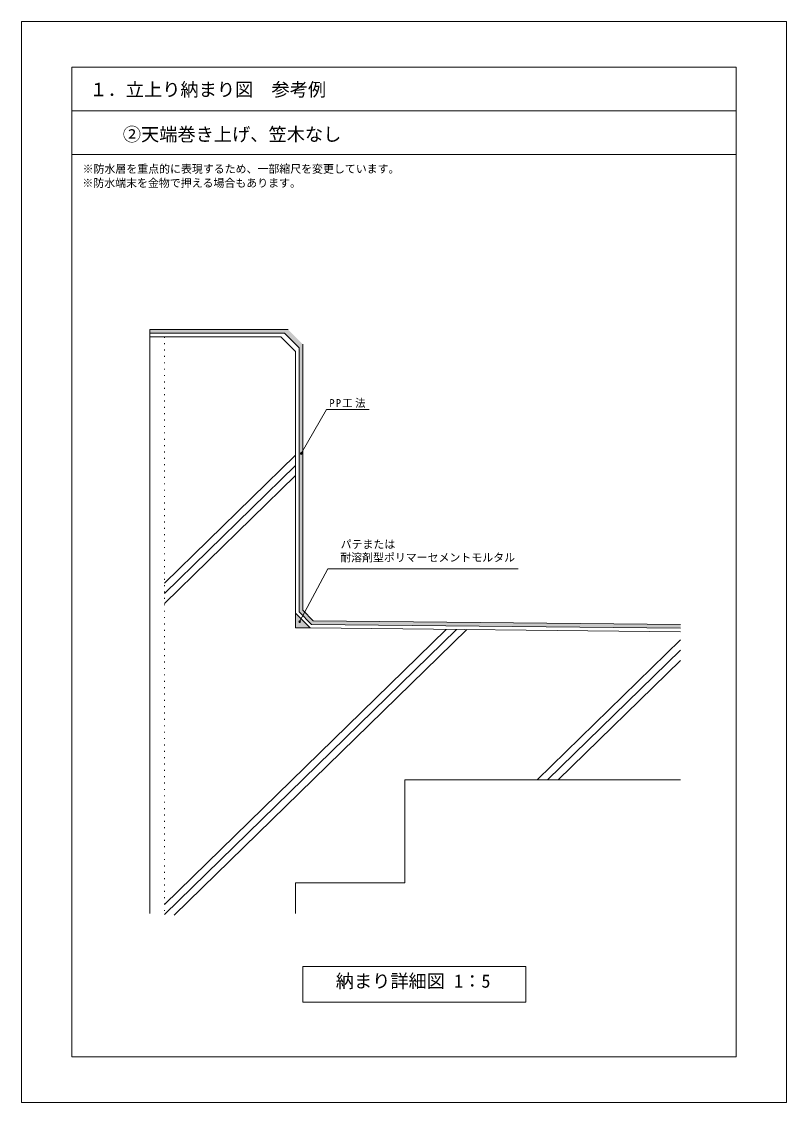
# Model space of a CAD drawing. Units: millimetres, scale not verified. Extents: x -513 to 4691, y -720 to 1390.
import ezdxf
from ezdxf.enums import TextEntityAlignment as Align

# ---------------------------------------------------------------- set-up
doc = ezdxf.new("R2010")
doc.units = ezdxf.units.MM
doc.header["$LTSCALE"] = 5
doc.header["$PDMODE"] = 32
doc.header["$PDSIZE"] = 2.5
doc.linetypes.add('DOTTED', pattern=[1.75, 0.25, -1.5])
doc.layers.add('0-A', color=4, linetype='Continuous', lineweight=18)
doc.styles.add('ＭＳ ゴシック', font='')
doc.styles.get('ＭＳ ゴシック').set_extended_font_data('MS Gothic')

msp = doc.modelspace()

# ---------------------------------------------------------------- linework, layer by layer
at = {"layer": '0-A', "color": 6}
for p, q in [((-444.315, 702.432), (-444.315, -657.568)), ((468.185, 702.432), (-444.315, 702.432)), ((468.185, 702.432), (468.185, -657.568)), ((468.185, 642.432), (-444.315, 642.432)), ((468.185, 582.432), (-444.315, 582.432)), ((468.185, -657.568), (-444.315, -657.568))]:
    msp.add_line(p, q, dxfattribs=at)
at = {"layer": '0-A', "color": 2}
for p, q in [((-336.985, 336.756), (-336.985, 341.756)), ((-146.985, 341.756), (-336.985, 341.756)), ((-336.985, 336.756), (-336.985, 331.756)), ((-151.985, 336.756), (-336.985, 336.756)), ((-156.985, 331.756), (-336.985, 331.756)), ((-156.985, 331.756), (-136.985, 311.756)), ((-151.985, 336.756), (-131.985, 316.756)), ((-131.985, 316.756), (-131.985, -45.987)), ((-126.985, 321.756), (-126.985, -43.931)), ((-136.985, 311.756), (-136.985, -48.044)), ((-126.985, -43.931), (-112.774, -58.285)), ((-136.985, -48.044), (-116.986, -68.244)), ((-131.985, -45.987), (-114.88, -63.264)), ((391.656, -63.33), (-112.774, -58.285)), ((391.656, -73.33), (-116.986, -68.244)), ((391.656, -68.33), (-114.88, -63.264))]:
    msp.add_line(p, q, dxfattribs=at)
at = {"layer": '0-A'}
for p, q in [((-336.985, 311.756), (-336.985, 331.756)), ((-336.985, 311.756), (-336.985, -460.702)), ((-129.13, 171.569), (-94.34, 231.828)), ((-94.34, 231.828), (-35.934, 231.828)), ((-316.985, -6.744), (-136.985, 169.198)), ((-316.985, -20.728), (-136.985, 155.214)), ((-316.985, -34.712), (-136.985, 141.231)), ((-136.985, -48.044), (-136.985, -68.044)), ((-316.985, -448.057), (69.678, -70.11)), ((-316.985, -462.041), (83.839, -70.252)), ((-303.564, -462.906), (98.001, -70.393)), ((-136.985, -68.044), (-116.986, -68.244)), ((194.875, -277.061), (391.656, -84.715)), ((209.181, -277.061), (391.656, -98.699)), ((223.487, -277.061), (391.656, -112.683)), ((13.015, -277.061), (391.656, -277.061)), ((13.015, -277.061), (13.015, -418.244)), ((-136.985, -418.244), (-136.985, -460.702)), ((13.015, -418.244), (-136.985, -418.244))]:
    msp.add_line(p, q, dxfattribs=at)
at = {"layer": '0-A', "linetype": 'DOTTED'}
msp.add_line((-316.985, 331.756), (-316.985, -462.906), dxfattribs=at)
at = {"layer": '0-A', "color": 7}
msp.add_lwpolyline([(-513.065, -720.068), (536.935, -720.068), (536.935, 764.932), (-513.065, 764.932)], close=True, dxfattribs=at)
at = {"layer": '0-A'}
msp.add_lwpolyline([(168.55, 12.929), (-92.614, 12.929), (-131.332, -59.668)], dxfattribs=at)
msp.add_lwpolyline([(-126.893, -533.238), (179.132, -533.238), (179.132, -582.464), (-126.893, -582.464)], close=True, dxfattribs=at)
for p in [(-129.13, 171.569), (-131.332, -59.668)]:
    msp.add_point(p, dxfattribs=at)
at = {"layer": '0-A', "color": 7}
for points in [[(-336.985, 341.756), (-336.985, 336.756), (-151.985, 336.756)], [(-146.985, 341.756), (-336.985, 341.756), (-151.985, 336.756)], [(-146.985, 341.756), (-151.985, 336.756), (-131.985, 316.756)], [(-131.985, 316.756), (-126.985, 321.756), (-146.985, 341.756)], [(-131.985, 316.756), (-126.985, 321.756), (-131.985, -45.987), (-126.985, -43.931)], [(-126.985, -43.931), (-131.985, -45.987), (-112.774, -58.285), (-114.88, -63.264)], [(-114.88, -63.264), (391.656, -68.33), (-112.774, -58.285), (391.656, -63.33)]]:
    msp.add_solid(points, dxfattribs=at)
at = {"layer": '0-A', "color": 8}
msp.add_solid([(-136.985, -48.044), (-136.985, -68.044), (-116.986, -68.244)], dxfattribs=at)

# ---------------------------------------------------------------- texts
at = {"layer": '0-A', "color": 7, "style": 'ＭＳ ゴシック'}
for s, height, p in [('１．立上り納まり図\u3000参考例', 18.33, (-420.015, 656.949)), ('②天端巻き上げ、笠木なし', 18.33, (-374.132, 595.382)), ('パテまたは', 11, (-75.093, 37.846)), ('耐溶剤型ポリマーセメントモルタル', 11, (-75.697, 19.729))]:
    msp.add_text(s, height=height, dxfattribs=at).set_placement(p, align=Align.BOTTOM_LEFT)
at = {"layer": '0-A', "style": 'ＭＳ ゴシック'}
for s, height, p in [('※防水層を重点的に表現するため、一部縮尺を変更しています。', 11, (-429.362, 553.736)), ('※防水端末を金物で押える場合もあります。', 11, (-429.683, 534.321)), ('納まり詳細図 1：5', 18.33, (-81.808, -568.021))]:
    msp.add_text(s, height=height, dxfattribs=at).set_placement(p, align=Align.BOTTOM_LEFT)
at = {"layer": '0-A', "color": 7, "insert": (-90.454, 233.994), "char_height": 11, "attachment_point": 7, "style": 'ＭＳ ゴシック'}
msp.add_mtext('\\T1.24;\\W0.95;PP工法', dxfattribs=at)

doc.saveas('drawing.dxf')
